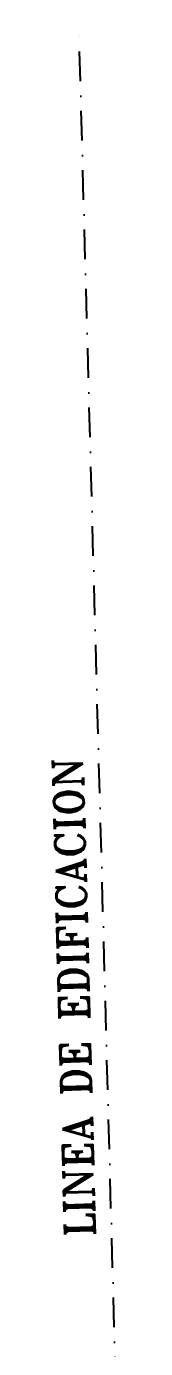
# Model space of a CAD drawing. Header units: millimetres. Extents: x 340 to 1003762, y 22 to 362022.
# Drawn here: x 601446 to 602559, y 339596 to 361873 of the extents above; entities that cross this region are included whole.
import ezdxf

# ---------------------------------------------------------------- set-up
doc = ezdxf.new("R2010")
doc.units = ezdxf.units.MM
doc.linetypes.add('LSBB_P_002 - PLANTA 1° NIVEL SALA DE VENTAS$0$DASHDOT', pattern=[1, 0.5, -0.25, 0, -0.25])
doc.layers.add('A-DEMOLICION SV', color=40, linetype='Continuous')
doc.layers.add('LSBB_P_002 - PLANTA 1° NIVEL SALA DE VENTAS$0$CERCO', color=3, linetype='Continuous')
doc.styles.add('LSBB_P_002 - PLANTA 1° NIVEL SALA DE VENTAS$0$ROMANT', font='romant')

# ---------------------------------------------------------------- blocks, each defined once
blk = doc.blocks.new('LSBB_P_002 - PLANTA 1° NIVEL SALA DE VENTAS', base_point=(223.57, 14.22))
at = {"layer": 'LSBB_P_002 - PLANTA 1° NIVEL SALA DE VENTAS$0$CERCO', "color": 2, "linetype": 'LSBB_P_002 - PLANTA 1° NIVEL SALA DE VENTAS$0$DASHDOT'}
blk.add_line((825.778, 351.064), (825.103, 375.982), dxfattribs=at)
at = {"color": 3, "style": 'LSBB_P_002 - PLANTA 1° NIVEL SALA DE VENTAS$0$ROMANT'}
blk.add_text('LINEA DE EDIFICACION', height=0.5, rotation=91.4706, dxfattribs=at).set_placement((825.371, 355.594))

msp = doc.modelspace()

# ---------------------------------------------------------------- block references
at = {"layer": 'A-DEMOLICION SV', "xscale": 1000, "yscale": 1000, "zscale": 1000}
msp.add_blockref('LSBB_P_002 - PLANTA 1° NIVEL SALA DE VENTAS', (351, 112), dxfattribs=at)

doc.saveas('drawing.dxf')
